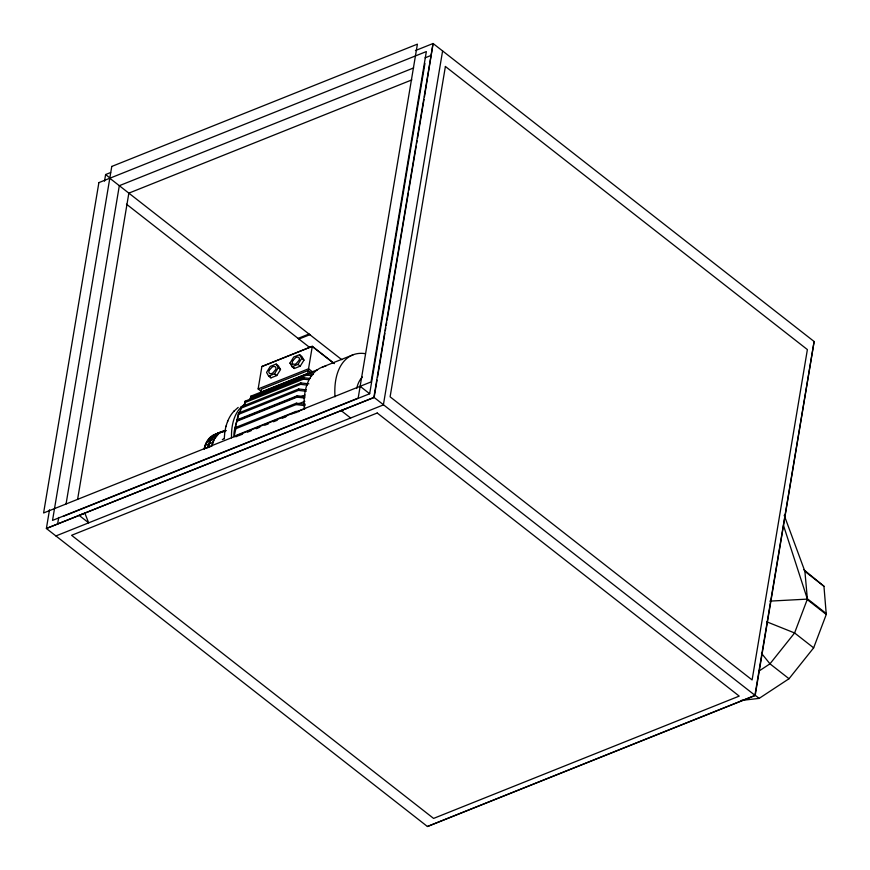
<?xml version="1.0" encoding="UTF-8"?>
<svg xmlns="http://www.w3.org/2000/svg" width="870" height="870" viewBox="0 0 870 870"><rect width="100%" height="100%" fill="white"/><g stroke="black" fill="none" stroke-linecap="round" stroke-linejoin="round"><path stroke-width="1.3" d="M224.275 438.6L224.754 432.684M306.447 389.869L298.682 388.977L238.543 413.043C239.979 416.382 226.972 443.58 239.326 434.891M424.462 96.744L433.075 43.5L415.447 50.558M377.047 380.092L374.144 397.47L46.382 528.492L373.85 397.459L433.075 43.5L814.124 341.508L755.182 695.478L427.431 826.5L46.382 528.492L49.514 509.787M104.498 181.21L105.618 174.533L110.653 172.521M57.594 524.131L58.714 517.454M66.055 504.013L119.32 185.691L413.631 67.925M77.593 499.423L128.847 193.14L411.836 79.899M236.488 422.505L236.923 419.916L297.246 395.774L304.913 396.666M305.359 404.235L296.311 403.191L236.161 427.257L235.933 428.66L296.072 404.594L305.131 405.637M236.27 436.653L236.509 435.25L296.083 411.412L298.758 411.727M239.946 412.967L241.273 406.769L300.835 382.93L308.872 383.855M244.035 406.377L245.122 401.19L303.76 377.732L310.242 378.483M250.081 400.091L250.886 396.165L306.99 373.719L313.341 374.448M261.294 391.402L258.14 388.933L261.892 366.509L312.297 346.336L334.395 363.616M260.598 393.207L261.25 389.292L308.143 370.533L311.34 373.034M236.683 421.319L297.007 397.177L297.246 395.774M296.072 404.594L296.311 403.191M238.315 414.446L298.453 390.38L298.682 388.977M295.844 412.815L296.083 411.412M241.033 408.193L300.596 384.355L300.835 382.93M244.894 402.592L303.521 379.135L303.76 377.732M250.647 397.568L306.751 375.122L306.99 373.719M307.48 374.513L308.143 370.533M258.14 388.933L308.546 368.771L312.297 346.336L261.892 366.509M64.043 516.051L369.663 393.751L424.951 63.39M377.493 377.417L384.877 333.308M385.323 330.644L385.769 327.968M386.215 325.293L386.661 322.618M387.106 319.942L408.356 192.977M408.802 190.302L416.186 146.193M416.632 143.517L417.078 140.853M417.524 138.178L424.016 99.419M442.602 50.949L383.376 404.909L55.908 535.942M814.124 341.508L754.888 695.467L427.431 826.5M741.099 700.48L759.162 698.382L789.025 678.73L813.646 647.856L826.272 614.448L823.955 586.271L803.695 569.6M224.808 432.151C225.982 424.451 228.69 416.621 234.204 410.934M234.878 429.291L238.543 413.043M234.106 436.718L236.161 427.257M239.913 412.728L241.273 406.769M243.981 406.236L245.122 401.19M250.027 399.95L250.886 396.165M204.341 449.04C205.755 438.088 216.238 432.749 225.928 430.835M218.533 433.923L214.401 439.013L211.791 446.06L208.158 447.517C209.3 440.187 214.401 434.782 221.078 432.227C213.933 434.021 209.376 440.666 207.974 447.582L205.559 448.55M225.885 426.594L226.08 426.017M227.548 421.58L227.766 420.939M268.656 376.123L274.518 373.774L278.269 367.749L276.149 364.062L270.287 366.411L266.546 372.436L268.656 376.123L270.929 377.885L276.78 375.546L280.531 369.511L278.411 365.835L276.149 364.062M289.982 363.051L293.734 357.026L299.595 354.677L301.857 356.45L303.978 360.137L300.226 366.161L294.364 368.51L292.103 366.738L289.982 363.051L292.255 364.824M292.103 366.738L297.964 364.389L301.705 358.364L299.595 354.677M233.638 411.466L238.195 407.432M758.912 671.107L769.972 663.832L794.593 632.958L807.382 599.115L804.902 571.372L784.207 515.29M425.093 57.833L431.4 55.31M298.073 338.397L309.035 334.004L309.894 334.678L298.932 339.061M322.4 367.075L353.176 354.764M261.457 392.174L317.55 369.717M236.803 420.623L297.127 396.481L304.804 397.362M301.433 396.513L305.185 395.013M217.674 433.63L220.088 432.662M211.084 436.903L214.716 435.446M208.843 439.176L212.476 437.719M212.661 437.653L216.293 436.196M297.333 404.3L304.837 401.298M206.951 441.993L210.583 440.535M210.768 440.47L214.401 439.013M205.45 445.299L209.072 443.841M209.257 443.776L212.889 442.319M222.35 439.546L224.427 438.708M283.044 417.404L286.796 415.903M291.787 413.902L305.533 408.4M238.761 435.663L242.48 434.173M247.439 432.183L251.169 430.693M256.128 428.714L259.858 427.224M264.817 425.234L268.536 423.744M273.506 421.754L277.225 420.264M282.195 418.285L285.915 416.795M222.024 431.868L223.905 431.139M213.639 435.207L216.456 434.119M346.847 408.389L341.105 410.564L350.621 418.013M769.83 601.126L807.382 599.115L783.522 525.502M374.144 397.47L755.182 695.478M306.751 375.122L311.841 375.699M303.521 379.135L308.709 379.733M300.596 384.355L307.295 385.127M298.453 390.38L306.207 391.272M297.007 397.177L304.685 398.068M766.894 621.865L794.593 632.958L813.646 647.856M804.902 571.372L823.955 586.271M826.402 613.654L807.349 598.756L807.219 599.55L826.272 614.448M789.025 678.73L769.972 663.832L761.478 653.294M109.794 178.241L341.79 359.68M312.178 346.423L333.482 363.084M360.137 386.302L369.663 393.751M754.932 695.076L759.162 698.382M126.465 204.178L309.579 347.391M301.705 358.364L303.978 360.137M308.546 368.771L312.754 372.055M297.964 364.389L300.226 366.161M278.269 367.749L280.531 369.511M274.518 373.774L276.78 375.546M105.618 174.533L109.718 177.839M293.31 366.661L294.364 368.51M269.863 376.047L270.929 377.885M208.234 447.191A38.911 23.131 68.2 0 1 223.405 431.792M207.767 447.376A38.911 23.131 68.2 0 1 219.892 432.433M204.135 448.822A38.911 23.131 68.2 0 1 219.305 433.423M211.867 445.734A38.911 23.131 68.2 0 1 226.004 430.422M356.711 388.531A38.215 22.718 68.2 0 1 362.377 377.047M304.261 409.107A61.139 36.344 68.2 0 1 325.848 366.085M335.026 396.796A61.139 36.344 68.2 0 1 365.291 353.655M231.518 437.893A55.68 33.103 68.2 0 1 245.155 404.104M98.886 182.613L43.598 512.974L371.055 381.93L426.344 51.569L98.886 182.613M111.773 166.442L52.537 520.401L358.168 398.101L417.404 44.142L111.773 166.442M445.396 66.479L390.108 396.829L752.104 679.938L807.382 349.577L445.396 66.479M269.374 370.098L269.156 370.576A3.708 2.088 -52 0 0 268.863 372.316L269.515 373.469L270.951 373.708A5.296 2.98 -52 0 0 272.767 372.98L275.659 369.598A3.708 2.088 -52 0 0 275.942 367.858L275.29 366.716L273.854 366.477A5.296 2.98 -52 0 0 272.038 367.205L269.374 370.098M292.809 360.724L292.592 361.202A3.708 2.088 -52 0 0 292.309 362.942L292.962 364.084L294.397 364.323A5.296 2.98 -52 0 0 296.213 363.595L299.095 360.224A3.708 2.088 -52 0 0 299.389 358.483L298.736 357.331L297.301 357.091A5.296 2.98 -52 0 0 295.485 357.82L292.809 360.724M377.221 413L71.59 535.3L433.586 818.409L739.217 696.109L377.221 413M84.879 513.213L79.137 515.388L88.664 522.837L84.879 513.213"/></g></svg>
